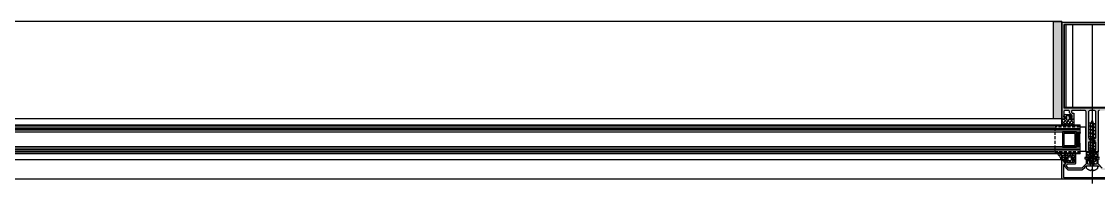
# Model space of a CAD drawing. Header units: millimetres. Extents: x 809 to 8159, y 33 to 4533.
# Drawn here: x 3197.3 to 3286.2, y 1913 to 1926.3 of the extents above; entities that cross this region are included whole.
import ezdxf

# ---------------------------------------------------------------- set-up
doc = ezdxf.new("R2010")
doc.units = ezdxf.units.MM
doc.linetypes.add('DASHDOT', pattern=[25.4, 12.7, -6.35, 0, -6.35])
doc.linetypes.add('HIDDEN', pattern=[0.375, 0.25, -0.125])
for name, color, linetype in [('1', 3, 'Continuous'), ('11', 11, 'Continuous'), ('3', 11, 'Continuous'), ('5', 11, 'Continuous'), ('EKSEN', 11, 'Continuous'), ('FITILLER', 240, 'Continuous'), ('GORUNUS-TARAMA', 11, 'Continuous')]:
    doc.layers.add(name, color=color, linetype=linetype)
doc.layers.add('cam', color=5, linetype='Continuous', lineweight=0)

# ---------------------------------------------------------------- blocks, each defined once
blk = doc.blocks.new('ajsdfxcvzx')
h = blk.add_hatch(color=256)
edge = h.paths.add_edge_path()
edge.add_line((35243.859, -6672.933), (35243.859, -6672.863))
edge.add_line((35243.859, -6672.863), (35243.949, -6672.863))
edge.add_line((35243.949, -6672.863), (35243.949, -6672.383))
edge.add_arc((35243.849, -6672.383), 0.1, 0, 90)
edge.add_line((35243.849, -6672.283), (35243.569, -6672.283))
edge.add_arc((35243.569, -6672.383), 0.1, 90, 180)
edge.add_line((35243.469, -6672.383), (35243.469, -6672.463))
edge.add_arc((35243.419, -6672.463), 0.05, 315, 360, ccw=False)
edge.add_line((35243.454, -6672.498), (35243.283, -6672.669))
edge.add_arc((35243.319, -6672.704), 0.05, 135, 180)
edge.add_line((35243.269, -6672.704), (35243.269, -6672.863))
edge.add_line((35243.269, -6672.863), (35243.359, -6672.863))
edge.add_line((35243.359, -6672.863), (35243.359, -6672.933))
edge.add_arc((35243.309, -6672.933), 0.05, -90, 0, ccw=False)
edge.add_line((35243.309, -6672.983), (35243.109, -6672.983))
edge.add_line((35243.109, -6672.983), (35243.109, -6672.543))
edge.add_arc((35243.159, -6672.543), 0.05, 90, 180, ccw=False)
edge.add_line((35243.159, -6672.493), (35243.226, -6672.493))
edge.add_arc((35243.226, -6672.443), 0.05, 270, 315)
edge.add_line((35243.261, -6672.479), (35243.294, -6672.446))
edge.add_arc((35243.259, -6672.411), 0.05, 315, 360)
edge.add_line((35243.309, -6672.411), (35243.309, -6672.333))
edge.add_arc((35243.259, -6672.333), 0.05, 0, 90)
edge.add_line((35243.259, -6672.283), (35243.009, -6672.283))
edge.add_line((35243.009, -6672.283), (35242.639, -6672.283))
edge.add_line((35242.639, -6672.283), (35242.609, -6672.253))
edge.add_line((35242.609, -6672.253), (35242.579, -6672.283))
edge.add_line((35242.579, -6672.283), (35242.209, -6672.283))
edge.add_arc((35242.201, -6672.375), 0.0919, 84.92947, 180.95505)
edge.add_line((35242.109, -6672.376), (35242.109, -6674.653))
edge.add_arc((35242.109, -6674.673), 0.02, 90, 270)
edge.add_line((35242.109, -6674.693), (35242.109, -6674.713))
edge.add_arc((35242.109, -6674.733), 0.02, 90, 270)
edge.add_line((35242.109, -6674.753), (35242.109, -6675.683))
edge.add_line((35242.109, -6675.683), (35241.969, -6675.683))
edge.add_arc((35241.969, -6675.623), 0.06, 180, 270, ccw=False)
edge.add_line((35241.909, -6675.623), (35241.839, -6675.623))
edge.add_arc((35241.839, -6675.593), 0.03, 180, 270, ccw=False)
edge.add_line((35241.809, -6675.593), (35241.809, -6675.553))
edge.add_arc((35241.839, -6675.553), 0.03, 90, 180, ccw=False)
edge.add_line((35241.839, -6675.523), (35241.909, -6675.523))
edge.add_line((35241.909, -6675.523), (35241.909, -6674.883))
edge.add_line((35241.909, -6674.883), (35241.659, -6674.883))
edge.add_line((35241.659, -6674.883), (35241.609, -6674.833))
edge.add_line((35241.609, -6674.833), (35241.559, -6674.883))
edge.add_line((35241.559, -6674.883), (35241.309, -6674.883))
edge.add_line((35241.309, -6674.883), (35241.309, -6675.523))
edge.add_line((35241.309, -6675.523), (35241.379, -6675.523))
edge.add_arc((35241.379, -6675.553), 0.03, 0, 90, ccw=False)
edge.add_line((35241.409, -6675.553), (35241.409, -6675.593))
edge.add_arc((35241.379, -6675.593), 0.03, -90, 0, ccw=False)
edge.add_line((35241.379, -6675.623), (35241.309, -6675.623))
edge.add_arc((35241.249, -6675.623), 0.06, 270, 360, ccw=False)
edge.add_line((35241.249, -6675.683), (35241.109, -6675.683))
edge.add_line((35241.109, -6675.683), (35241.109, -6674.753))
edge.add_arc((35241.109, -6674.733), 0.02, 270, 450)
edge.add_line((35241.109, -6674.713), (35241.109, -6674.693))
edge.add_arc((35241.109, -6674.673), 0.02, 270, 450)
edge.add_line((35241.109, -6674.653), (35241.109, -6672.376))
edge.add_arc((35241.017, -6672.375), 0.0919, 359.04495, 455.07053)
edge.add_line((35241.009, -6672.283), (35240.639, -6672.283))
edge.add_line((35240.639, -6672.283), (35240.609, -6672.253))
edge.add_line((35240.609, -6672.253), (35240.579, -6672.283))
edge.add_line((35240.579, -6672.283), (35240.209, -6672.283))
edge.add_line((35240.209, -6672.283), (35239.959, -6672.283))
edge.add_arc((35239.959, -6672.333), 0.05, 90, 180)
edge.add_line((35239.909, -6672.333), (35239.909, -6672.411))
edge.add_arc((35239.959, -6672.411), 0.05, 180, 225)
edge.add_line((35239.923, -6672.446), (35239.956, -6672.479))
edge.add_arc((35239.992, -6672.443), 0.05, 225, 270)
edge.add_line((35239.992, -6672.493), (35240.059, -6672.493))
edge.add_arc((35240.059, -6672.543), 0.05, 0, 90, ccw=False)
edge.add_line((35240.109, -6672.543), (35240.109, -6672.983))
edge.add_line((35240.109, -6672.983), (35239.909, -6672.983))
edge.add_arc((35239.909, -6672.933), 0.05, 180, 270, ccw=False)
edge.add_line((35239.859, -6672.933), (35239.859, -6672.863))
edge.add_line((35239.859, -6672.863), (35239.949, -6672.863))
edge.add_line((35239.949, -6672.863), (35239.949, -6672.704))
edge.add_arc((35239.899, -6672.704), 0.05, 360, 405)
edge.add_line((35239.934, -6672.669), (35239.763, -6672.498))
edge.add_arc((35239.799, -6672.463), 0.05, 180, 225, ccw=False)
edge.add_line((35239.749, -6672.463), (35239.749, -6672.383))
edge.add_arc((35239.649, -6672.383), 0.1, 0, 90)
edge.add_line((35239.649, -6672.283), (35239.369, -6672.283))
edge.add_arc((35239.369, -6672.383), 0.1, 90, 180)
edge.add_line((35239.269, -6672.383), (35239.269, -6672.863))
edge.add_line((35239.269, -6672.863), (35239.359, -6672.863))
edge.add_line((35239.359, -6672.863), (35239.359, -6672.933))
edge.add_arc((35239.309, -6672.933), 0.05, -90, 0, ccw=False)
edge.add_line((35239.309, -6672.983), (35239.109, -6672.983))
edge.add_line((35239.109, -6672.983), (35239.109, -6664.991))
edge.add_line((35239.109, -6664.991), (35244.109, -6664.991))
edge.add_line((35244.109, -6664.991), (35244.109, -6672.983))
edge.add_line((35244.109, -6672.983), (35243.909, -6672.983))
edge.add_arc((35243.909, -6672.933), 0.05, 180, 270, ccw=False)
h.paths.add_polyline_path([(35239.31, -6672.091), (35239.31, -6665.191), (35243.91, -6665.191), (35243.91, -6672.091), (35241.61, -6672.091)], flags=16)
edge = h.paths.add_edge_path(flags=16)
edge.add_arc((35241.81, -6674.491), 0.1, 270, 360)
edge.add_line((35241.91, -6674.491), (35241.91, -6672.391))
edge.add_arc((35241.81, -6672.391), 0.1, 0, 90)
edge.add_line((35241.81, -6672.291), (35241.41, -6672.291))
edge.add_arc((35241.41, -6672.391), 0.1, 90, 180)
edge.add_line((35241.31, -6672.391), (35241.31, -6674.491))
edge.add_arc((35241.41, -6674.491), 0.1, 180, 270)
edge.add_line((35241.41, -6674.591), (35241.81, -6674.591))
h = blk.add_hatch()
h.set_pattern_fill('NET', color=256, angle=90, style=0)
h.set_pattern_definition([(90, (35248.06667, -6616.81168), (-0.125, 2e-17), []), (180, (35248.06667, -6616.81168), (-3e-17, -0.125), [])])
h.paths.add_polyline_path([(35240.315, -6675.233), (35240.315, -6674.071), (35240.613, -6674.071), (35240.573, -6674.269), (35240.553, -6674.508), (35240.553, -6674.766), (35240.583, -6675.094), (35240.603, -6675.233)])
h = blk.add_hatch(color=256)
edge = h.paths.add_edge_path()
edge.add_line((35240.131, -6676.553), (35239.531, -6676.553))
edge.add_line((35239.531, -6676.553), (35239.296, -6676.273))
edge.add_line((35239.296, -6676.273), (35239.501, -6676.273))
edge.add_line((35239.501, -6676.273), (35239.501, -6676.203))
edge.add_arc((35239.451, -6676.203), 0.05, 360, 450)
edge.add_line((35239.451, -6676.153), (35239.114, -6676.153))
edge.add_line((35239.114, -6676.153), (35239.114, -6676.259))
edge.add_line((35239.114, -6676.259), (35239.412, -6676.615))
edge.add_arc((35239.374, -6676.647), 0.05, -50, 40, ccw=False)
edge.add_line((35239.406, -6676.685), (35239.317, -6676.76))
edge.add_arc((35239.349, -6676.799), 0.05, 130, 220)
edge.add_line((35239.311, -6676.831), (35239.566, -6677.136))
edge.add_arc((35239.605, -6677.103), 0.05, 220, 270)
edge.add_line((35239.605, -6677.153), (35240.784, -6677.153))
edge.add_arc((35240.784, -6677.103), 0.05, 270, 315)
edge.add_line((35240.82, -6677.139), (35240.997, -6676.962))
edge.add_line((35240.997, -6676.962), (35240.997, -6676.919))
edge.add_line((35240.997, -6676.919), (35241.039, -6676.919))
edge.add_line((35241.039, -6676.919), (35241.094, -6676.864))
edge.add_arc((35241.13, -6676.9), 0.05, 90, 135, ccw=False)
edge.add_line((35241.13, -6676.85), (35242.088, -6676.85))
edge.add_arc((35242.088, -6676.9), 0.05, 45, 90, ccw=False)
edge.add_line((35242.123, -6676.864), (35242.178, -6676.919))
edge.add_line((35242.178, -6676.919), (35242.221, -6676.919))
edge.add_line((35242.221, -6676.919), (35242.221, -6676.962))
edge.add_line((35242.221, -6676.962), (35242.398, -6677.139))
edge.add_arc((35242.433, -6677.103), 0.05, 225, 270)
edge.add_line((35242.433, -6677.153), (35243.613, -6677.153))
edge.add_arc((35243.613, -6677.103), 0.05, 270, 320)
edge.add_line((35243.651, -6677.136), (35243.907, -6676.831))
edge.add_arc((35243.869, -6676.799), 0.05, 320, 410)
edge.add_line((35243.901, -6676.76), (35243.811, -6676.685))
edge.add_arc((35243.843, -6676.647), 0.05, 140, 230, ccw=False)
edge.add_line((35243.805, -6676.615), (35244.104, -6676.259))
edge.add_line((35244.104, -6676.259), (35244.104, -6676.153))
edge.add_line((35244.104, -6676.153), (35243.767, -6676.153))
edge.add_arc((35243.767, -6676.203), 0.05, 90, 180)
edge.add_line((35243.717, -6676.203), (35243.717, -6676.273))
edge.add_line((35243.717, -6676.273), (35243.921, -6676.273))
edge.add_line((35243.921, -6676.273), (35243.686, -6676.553))
edge.add_line((35243.686, -6676.553), (35243.087, -6676.553))
edge.add_line((35243.087, -6676.553), (35243.087, -6676.273))
edge.add_line((35243.087, -6676.273), (35243.217, -6676.273))
edge.add_line((35243.217, -6676.273), (35243.217, -6676.203))
edge.add_arc((35243.167, -6676.203), 0.05, 360, 450)
edge.add_line((35243.167, -6676.153), (35242.967, -6676.153))
edge.add_line((35242.967, -6676.153), (35242.967, -6676.623))
edge.add_arc((35243.017, -6676.623), 0.05, 180, 270)
edge.add_line((35243.017, -6676.673), (35243.592, -6676.673))
edge.add_arc((35243.592, -6676.723), 0.05, 50, 90, ccw=False)
edge.add_line((35243.625, -6676.685), (35243.732, -6676.775))
edge.add_arc((35243.7, -6676.813), 0.05, -40, 50, ccw=False)
edge.add_line((35243.738, -6676.846), (35243.595, -6677.016))
edge.add_arc((35243.557, -6676.983), 0.05, 270, 320, ccw=False)
edge.add_line((35243.557, -6677.033), (35242.483, -6677.033))
edge.add_arc((35242.483, -6676.983), 0.05, 225, 270, ccw=False)
edge.add_line((35242.448, -6677.019), (35242.123, -6676.695))
edge.add_arc((35242.159, -6676.659), 0.05, 180, 225, ccw=False)
edge.add_line((35242.109, -6676.659), (35242.109, -6676.253))
edge.add_line((35242.109, -6676.253), (35242.209, -6676.253))
edge.add_line((35242.209, -6676.253), (35242.209, -6676.153))
edge.add_line((35242.209, -6676.153), (35241.909, -6676.153))
edge.add_arc((35241.909, -6676.203), 0.05, 90, 180)
edge.add_line((35241.859, -6676.203), (35241.859, -6676.273))
edge.add_line((35241.859, -6676.273), (35241.989, -6676.273))
edge.add_line((35241.989, -6676.273), (35241.989, -6676.65))
edge.add_arc((35241.939, -6676.65), 0.05, 270, 360, ccw=False)
edge.add_line((35241.939, -6676.7), (35241.279, -6676.7))
edge.add_arc((35241.279, -6676.65), 0.05, 180, 270, ccw=False)
edge.add_line((35241.229, -6676.65), (35241.229, -6676.273))
edge.add_line((35241.229, -6676.273), (35241.359, -6676.273))
edge.add_line((35241.359, -6676.273), (35241.359, -6676.203))
edge.add_arc((35241.309, -6676.203), 0.05, 0, 90)
edge.add_line((35241.309, -6676.153), (35241.009, -6676.153))
edge.add_line((35241.009, -6676.153), (35241.009, -6676.253))
edge.add_line((35241.009, -6676.253), (35241.109, -6676.253))
edge.add_line((35241.109, -6676.253), (35241.109, -6676.659))
edge.add_arc((35241.059, -6676.659), 0.05, 315, 360, ccw=False)
edge.add_line((35241.094, -6676.695), (35240.77, -6677.019))
edge.add_arc((35240.735, -6676.983), 0.05, 270, 315, ccw=False)
edge.add_line((35240.735, -6677.033), (35239.661, -6677.033))
edge.add_arc((35239.661, -6676.983), 0.05, 220, 270, ccw=False)
edge.add_line((35239.622, -6677.016), (35239.48, -6676.846))
edge.add_arc((35239.518, -6676.813), 0.05, 130, 220, ccw=False)
edge.add_line((35239.486, -6676.775), (35239.593, -6676.685))
edge.add_arc((35239.625, -6676.723), 0.05, 90, 130, ccw=False)
edge.add_line((35239.625, -6676.673), (35240.201, -6676.673))
edge.add_arc((35240.201, -6676.623), 0.05, 270, 360)
edge.add_line((35240.251, -6676.623), (35240.251, -6676.153))
edge.add_line((35240.251, -6676.153), (35240.051, -6676.153))
edge.add_arc((35240.051, -6676.203), 0.05, 90, 180)
edge.add_line((35240.001, -6676.203), (35240.001, -6676.273))
edge.add_line((35240.001, -6676.273), (35240.131, -6676.273))
edge.add_line((35240.131, -6676.273), (35240.131, -6676.553))
h = blk.add_hatch(color=256)
edge = h.paths.add_edge_path()
edge.add_arc((35239.289, -6677.747), 0.05, 180, 270)
edge.add_line((35239.289, -6677.797), (35243.929, -6677.797))
edge.add_arc((35243.929, -6677.747), 0.05, 270, 360)
edge.add_line((35243.979, -6677.747), (35243.979, -6676.793))
edge.add_line((35243.979, -6676.793), (35243.847, -6676.682))
edge.add_arc((35243.879, -6676.644), 0.05, 140, 230, ccw=False)
edge.add_line((35243.84, -6676.612), (35244.073, -6676.334))
edge.add_arc((35244.089, -6676.347), 0.02, 0, 140, ccw=False)
edge.add_line((35244.109, -6676.347), (35244.109, -6677.877))
edge.add_arc((35244.059, -6677.877), 0.05, 270, 360, ccw=False)
edge.add_line((35244.059, -6677.927), (35239.159, -6677.927))
edge.add_arc((35239.159, -6677.877), 0.05, 180, 270, ccw=False)
edge.add_line((35239.109, -6677.877), (35239.109, -6676.347))
edge.add_arc((35239.129, -6676.347), 0.02, 40, 180, ccw=False)
edge.add_line((35239.144, -6676.334), (35239.377, -6676.612))
edge.add_arc((35239.339, -6676.644), 0.05, -50, 40, ccw=False)
edge.add_line((35239.371, -6676.682), (35239.239, -6676.793))
edge.add_line((35239.239, -6676.793), (35239.239, -6677.747))
at = {"layer": 'FITILLER'}
h = blk.add_hatch(dxfattribs=at)
h.set_pattern_fill('DOTS', color=256, scale=1.2, angle=45, style=0)
h.set_pattern_definition([(135, (35380.67057, -6767.148605), (0.026516504, 0.079549513), [0, -0.075])])
h.paths.add_polyline_path([(35239.095, -6672.953), (35238.414, -6672.953), (35238.414, -6664.957), (35239.095, -6664.957)])
h = blk.add_hatch(dxfattribs=at)
h.set_pattern_fill('NET', color=256, scale=1.5, angle=135, style=0)
h.set_pattern_definition([(45, (35251.85538, -6686.59332), (0.1325825, -0.1325825), []), (315, (35251.85538, -6686.59332), (-0.1325825, -0.1325825), [])])
edge = h.paths.add_edge_path(flags=16)
edge.add_arc((35239.634, -6672.962), 0.1, 270, 360)
edge.add_line((35239.734, -6672.962), (35239.734, -6672.803))
edge.add_arc((35239.634, -6672.803), 0.1, 360, 450)
edge.add_line((35239.634, -6672.703), (35239.584, -6672.703))
edge.add_arc((35239.584, -6672.803), 0.1, 90, 180)
edge.add_line((35239.484, -6672.803), (35239.484, -6672.962))
edge.add_arc((35239.584, -6672.962), 0.1, 180, 270)
edge.add_line((35239.584, -6673.062), (35239.634, -6673.062))
edge = h.paths.add_edge_path()
edge.add_line((35240.109, -6672.978), (35240.109, -6673.495))
edge.add_arc((35240.099, -6673.495), 0.01, -135, 0, ccw=False)
edge.add_line((35240.092, -6673.502), (35239.981, -6673.391))
edge.add_arc((35239.975, -6673.398), 0.00893, 45, 135)
edge.add_line((35239.968, -6673.391), (35239.859, -6673.501))
edge.add_arc((35239.853, -6673.494), 0.00893, 225, 315, ccw=False)
edge.add_line((35239.846, -6673.501), (35239.737, -6673.391))
edge.add_arc((35239.731, -6673.398), 0.00893, 45, 135)
edge.add_line((35239.724, -6673.391), (35239.615, -6673.501))
edge.add_arc((35239.609, -6673.494), 0.00893, 225, 315, ccw=False)
edge.add_line((35239.602, -6673.501), (35239.493, -6673.391))
edge.add_arc((35239.487, -6673.398), 0.00893, 45, 135)
edge.add_line((35239.481, -6673.391), (35239.371, -6673.501))
edge.add_arc((35239.365, -6673.494), 0.00893, 225, 315, ccw=False)
edge.add_line((35239.359, -6673.501), (35239.249, -6673.391))
edge.add_arc((35239.243, -6673.398), 0.00893, 45, 135)
edge.add_line((35239.237, -6673.391), (35239.126, -6673.502))
edge.add_arc((35239.119, -6673.495), 0.01, 180, 315, ccw=False)
edge.add_line((35239.109, -6673.495), (35239.109, -6672.978))
edge.add_line((35239.109, -6672.978), (35239.334, -6672.978))
edge.add_arc((35239.334, -6672.928), 0.05, 270, 360)
edge.add_line((35239.384, -6672.928), (35239.384, -6672.808))
edge.add_line((35239.384, -6672.808), (35239.284, -6672.808))
edge.add_line((35239.284, -6672.808), (35239.284, -6672.758))
edge.add_line((35239.284, -6672.758), (35239.359, -6672.628))
edge.add_arc((35239.402, -6672.653), 0.05, 90, 150, ccw=False)
edge.add_line((35239.402, -6672.603), (35239.815, -6672.603))
edge.add_arc((35239.815, -6672.653), 0.05, 30, 90, ccw=False)
edge.add_line((35239.859, -6672.628), (35239.934, -6672.758))
edge.add_line((35239.934, -6672.758), (35239.934, -6672.808))
edge.add_line((35239.934, -6672.808), (35239.834, -6672.808))
edge.add_line((35239.834, -6672.808), (35239.834, -6672.928))
edge.add_arc((35239.884, -6672.928), 0.05, 180, 270)
edge.add_line((35239.884, -6672.978), (35240.109, -6672.978))
h = blk.add_hatch(dxfattribs=at)
h.set_pattern_fill('NET', color=256, scale=1.5, angle=135, style=0)
h.set_pattern_definition([(45, (35256.0969, -6690.56931), (0.1325825, -0.1325825), []), (315, (35256.0969, -6690.56931), (-0.1325825, -0.1325825), [])])
edge = h.paths.add_edge_path(flags=16)
edge.add_arc((35239.726, -6676.325), 0.1, 180, 270, ccw=False)
edge.add_line((35239.626, -6676.325), (35239.626, -6676.2))
edge.add_arc((35239.726, -6676.2), 0.1, 90, 180, ccw=False)
edge.add_line((35239.726, -6676.1), (35239.776, -6676.1))
edge.add_arc((35239.776, -6676.2), 0.1, 0, 90, ccw=False)
edge.add_line((35239.876, -6676.2), (35239.876, -6676.325))
edge.add_arc((35239.776, -6676.325), 0.1, -90, 0, ccw=False)
edge.add_line((35239.776, -6676.425), (35239.726, -6676.425))
edge = h.paths.add_edge_path()
edge.add_arc((35238.768, -6676.169), 0.2, 10, 40.23314, ccw=False)
edge.add_line((35238.965, -6676.134), (35238.988, -6676.269))
edge.add_arc((35239.038, -6676.26), 0.05, 190, 255)
edge.add_line((35239.025, -6676.308), (35239.094, -6676.327))
edge.add_line((35239.094, -6676.327), (35239.094, -6676.15))
edge.add_line((35239.094, -6676.15), (35239.476, -6676.15))
edge.add_arc((35239.476, -6676.2), 0.05, 0, 90, ccw=False)
edge.add_line((35239.526, -6676.2), (35239.526, -6676.32))
edge.add_line((35239.526, -6676.32), (35239.426, -6676.32))
edge.add_line((35239.426, -6676.32), (35239.426, -6676.37))
edge.add_line((35239.426, -6676.37), (35239.501, -6676.5))
edge.add_arc((35239.544, -6676.475), 0.05, 210, 270)
edge.add_line((35239.544, -6676.525), (35239.958, -6676.525))
edge.add_arc((35239.958, -6676.475), 0.05, 270, 330)
edge.add_line((35240.001, -6676.5), (35240.076, -6676.37))
edge.add_line((35240.076, -6676.37), (35240.076, -6676.32))
edge.add_line((35240.076, -6676.32), (35239.976, -6676.32))
edge.add_line((35239.976, -6676.32), (35239.976, -6676.2))
edge.add_arc((35240.026, -6676.2), 0.05, 90, 180, ccw=False)
edge.add_line((35240.026, -6676.15), (35240.251, -6676.15))
edge.add_line((35240.251, -6676.15), (35240.251, -6675.8))
edge.add_line((35240.251, -6675.8), (35240.101, -6675.8))
edge.add_line((35240.101, -6675.8), (35240.101, -6675.95))
edge.add_arc((35240.051, -6675.95), 0.05, -90, 0, ccw=False)
edge.add_line((35240.051, -6676), (35240.031, -6676))
edge.add_arc((35240.031, -6675.95), 0.05, 180, 270, ccw=False)
edge.add_line((35239.981, -6675.95), (35239.981, -6675.8))
edge.add_line((35239.981, -6675.8), (35239.831, -6675.8))
edge.add_line((35239.831, -6675.8), (35239.831, -6675.95))
edge.add_arc((35239.781, -6675.95), 0.05, -90, 0, ccw=False)
edge.add_line((35239.781, -6676), (35239.761, -6676))
edge.add_arc((35239.761, -6675.95), 0.05, 180, 270, ccw=False)
edge.add_line((35239.711, -6675.95), (35239.711, -6675.8))
edge.add_line((35239.711, -6675.8), (35239.561, -6675.8))
edge.add_line((35239.561, -6675.8), (35239.561, -6675.95))
edge.add_arc((35239.511, -6675.95), 0.05, 270, 360, ccw=False)
edge.add_line((35239.511, -6676), (35239.491, -6676))
edge.add_arc((35239.491, -6675.95), 0.05, 180, 270, ccw=False)
edge.add_line((35239.441, -6675.95), (35239.441, -6675.8))
edge.add_line((35239.441, -6675.8), (35239.291, -6675.8))
edge.add_line((35239.291, -6675.8), (35239.291, -6675.95))
edge.add_arc((35239.241, -6675.95), 0.05, 270, 360, ccw=False)
edge.add_line((35239.241, -6676), (35239.133, -6676))
edge.add_arc((35239.133, -6675.95), 0.05, 230, 270, ccw=False)
edge.add_line((35239.101, -6675.989), (35238.782, -6675.721))
edge.add_arc((35238.744, -6675.753), 0.05, 40.23314, 220.23314)
edge.add_line((35238.706, -6675.786), (35238.92, -6676.039))
h = blk.add_hatch(dxfattribs=at)
h.set_pattern_fill('NET', color=256, scale=1.5, angle=135, style=0)
h.set_pattern_definition([(135, (35163.57669, -6694.46347), (-0.1325825, -0.1325825), []), (225, (35163.57669, -6694.46347), (0.1325825, -0.1325825), [])])
edge = h.paths.add_edge_path(flags=16)
edge.add_arc((35241.633, -6676.159), 0.1, 0, 90, ccw=False)
edge.add_line((35241.733, -6676.159), (35241.733, -6676.317))
edge.add_arc((35241.633, -6676.317), 0.1, -90, 0, ccw=False)
edge.add_line((35241.633, -6676.417), (35241.583, -6676.417))
edge.add_arc((35241.583, -6676.317), 0.1, 180, 270, ccw=False)
edge.add_line((35241.483, -6676.317), (35241.483, -6676.159))
edge.add_arc((35241.583, -6676.159), 0.1, 90, 180, ccw=False)
edge.add_line((35241.583, -6676.059), (35241.633, -6676.059))
edge = h.paths.add_edge_path()
edge.add_line((35242.108, -6676.142), (35242.108, -6675.625))
edge.add_arc((35242.098, -6675.625), 0.01, 0, 135)
edge.add_line((35242.091, -6675.618), (35241.98, -6675.729))
edge.add_arc((35241.974, -6675.723), 0.00893, 225, 315, ccw=False)
edge.add_line((35241.967, -6675.729), (35241.858, -6675.62))
edge.add_arc((35241.852, -6675.626), 0.00893, 45, 135)
edge.add_line((35241.845, -6675.62), (35241.736, -6675.729))
edge.add_arc((35241.73, -6675.723), 0.00893, 225, 315, ccw=False)
edge.add_line((35241.723, -6675.729), (35241.614, -6675.62))
edge.add_arc((35241.608, -6675.626), 0.00893, 45, 135)
edge.add_line((35241.601, -6675.62), (35241.492, -6675.729))
edge.add_arc((35241.486, -6675.723), 0.00893, 225, 315, ccw=False)
edge.add_line((35241.48, -6675.729), (35241.37, -6675.62))
edge.add_arc((35241.364, -6675.626), 0.00893, 45, 135)
edge.add_line((35241.358, -6675.62), (35241.248, -6675.729))
edge.add_arc((35241.242, -6675.723), 0.00893, 225, 315, ccw=False)
edge.add_line((35241.236, -6675.729), (35241.125, -6675.618))
edge.add_arc((35241.118, -6675.625), 0.01, 45, 180)
edge.add_line((35241.108, -6675.625), (35241.108, -6676.142))
edge.add_line((35241.108, -6676.142), (35241.333, -6676.142))
edge.add_arc((35241.333, -6676.192), 0.05, 0, 90, ccw=False)
edge.add_line((35241.383, -6676.192), (35241.383, -6676.312))
edge.add_line((35241.383, -6676.312), (35241.283, -6676.312))
edge.add_line((35241.283, -6676.312), (35241.283, -6676.362))
edge.add_line((35241.283, -6676.362), (35241.358, -6676.492))
edge.add_arc((35241.401, -6676.467), 0.05, 210, 270)
edge.add_line((35241.401, -6676.517), (35241.814, -6676.517))
edge.add_arc((35241.814, -6676.467), 0.05, 270, 330)
edge.add_line((35241.858, -6676.492), (35241.933, -6676.362))
edge.add_line((35241.933, -6676.362), (35241.933, -6676.312))
edge.add_line((35241.933, -6676.312), (35241.833, -6676.312))
edge.add_line((35241.833, -6676.312), (35241.833, -6676.192))
edge.add_arc((35241.883, -6676.192), 0.05, 90, 180, ccw=False)
edge.add_line((35241.883, -6676.142), (35242.108, -6676.142))
at = {"linetype": 'HIDDEN'}
for p, q in [((35240.586, -6673.653), (35238.526, -6673.653)), ((35238.526, -6673.653), (35238.526, -6675.653)), ((35238.526, -6675.653), (35240.609, -6675.653))]:
    blk.add_line(p, q, dxfattribs=at)
for p, q in [((35240.309, -6675.257), (35240.309, -6674.657)), ((35240.605, -6675.653), (35240.609, -6675.653))]:
    blk.add_line(p, q)
at = {"elevation": 0}
for points in [[(35242.209, -6672.283, 0.445362), (35242.109, -6672.376), (35242.109, -6674.653, 1), (35242.109, -6674.693), (35242.109, -6674.713, 1), (35242.109, -6674.753), (35242.109, -6675.683), (35241.969, -6675.683, -0.414214), (35241.909, -6675.623), (35241.839, -6675.623, -0.414214), (35241.809, -6675.593), (35241.809, -6675.553, -0.414214), (35241.839, -6675.523), (35241.909, -6675.523), (35241.909, -6674.883), (35241.659, -6674.883), (35241.609, -6674.833), (35241.559, -6674.883), (35241.309, -6674.883), (35241.309, -6675.523), (35241.379, -6675.523, -0.414214), (35241.409, -6675.553), (35241.409, -6675.593, -0.414214), (35241.379, -6675.623), (35241.309, -6675.623, -0.414214), (35241.249, -6675.683), (35241.109, -6675.683), (35241.109, -6674.753, 1), (35241.109, -6674.713), (35241.109, -6674.693, 1), (35241.109, -6674.653), (35241.109, -6672.376, 0.445362), (35241.009, -6672.283), (35240.639, -6672.283), (35240.609, -6672.253), (35240.579, -6672.283), (35240.209, -6672.283), (35239.959, -6672.283, 0.414214), (35239.909, -6672.333), (35239.909, -6672.411, 0.198912), (35239.923, -6672.446), (35239.956, -6672.479, 0.198912), (35239.992, -6672.493), (35240.059, -6672.493, -0.414214), (35240.109, -6672.543), (35240.109, -6672.983), (35239.909, -6672.983, -0.414214), (35239.859, -6672.933), (35239.859, -6672.863), (35239.949, -6672.863), (35239.949, -6672.704, 0.198912), (35239.934, -6672.669), (35239.763, -6672.498, -0.198912), (35239.749, -6672.463), (35239.749, -6672.383, 0.414214), (35239.649, -6672.283), (35239.369, -6672.283, 0.414214), (35239.269, -6672.383), (35239.269, -6672.863), (35239.359, -6672.863), (35239.359, -6672.933, -0.414214), (35239.309, -6672.983), (35239.109, -6672.983), (35239.109, -6664.991), (35244.109, -6664.991)], [(35242.448, -6677.019), (35242.123, -6676.695, -0.198912), (35242.109, -6676.659), (35242.109, -6676.253), (35242.209, -6676.253)], [(35242.209, -6676.153), (35241.909, -6676.153, 0.414214), (35241.859, -6676.203), (35241.859, -6676.273), (35241.989, -6676.273), (35241.989, -6676.65, -0.414214), (35241.939, -6676.7), (35241.279, -6676.7, -0.414214), (35241.229, -6676.65), (35241.229, -6676.273), (35241.359, -6676.273), (35241.359, -6676.203, 0.414214), (35241.309, -6676.153), (35241.009, -6676.153), (35241.009, -6676.253), (35241.109, -6676.253), (35241.109, -6676.659, -0.198912), (35241.094, -6676.695), (35240.77, -6677.019, -0.198912), (35240.735, -6677.033), (35239.661, -6677.033, -0.221695), (35239.622, -6677.016), (35239.48, -6676.846, -0.414214), (35239.486, -6676.775), (35239.593, -6676.685, -0.176327), (35239.625, -6676.673), (35240.201, -6676.673, 0.414214), (35240.251, -6676.623), (35240.251, -6676.153), (35240.051, -6676.153, 0.414214), (35240.001, -6676.203), (35240.001, -6676.273), (35240.131, -6676.273), (35240.131, -6676.553), (35239.531, -6676.553), (35239.296, -6676.273), (35239.501, -6676.273), (35239.501, -6676.203, 0.414214), (35239.451, -6676.153), (35239.114, -6676.153), (35239.114, -6676.259), (35239.412, -6676.615, -0.414214), (35239.406, -6676.685), (35239.317, -6676.76, 0.414214), (35239.311, -6676.831), (35239.566, -6677.136, 0.221695), (35239.605, -6677.153), (35240.784, -6677.153, 0.198912), (35240.82, -6677.139), (35240.997, -6676.962), (35240.997, -6676.919), (35241.039, -6676.919), (35241.094, -6676.864, -0.198912), (35241.13, -6676.85), (35242.088, -6676.85, -0.198912), (35242.123, -6676.864), (35242.178, -6676.919)]]:
    blk.add_lwpolyline(points, format="xyb", dxfattribs=at)
for points in [[(35239.31, -6672.091), (35239.31, -6665.191), (35243.91, -6665.191), (35243.91, -6672.091), (35241.61, -6672.091)], [(35240.309, -6675.257), (35240.309, -6674.071), (35239.163, -6674.071), (35239.163, -6675.257)], [(35240.209, -6675.157), (35240.209, -6674.171), (35239.263, -6674.171), (35239.263, -6675.157)], [(35240.315, -6675.233), (35240.315, -6674.071), (35240.613, -6674.071), (35240.573, -6674.269), (35240.553, -6674.508), (35240.553, -6674.766), (35240.583, -6675.094), (35240.603, -6675.233)]]:
    blk.add_lwpolyline(points, close=True, dxfattribs=at)
for points in [[(35241.81, -6674.591, 0.414214), (35241.91, -6674.491), (35241.91, -6672.391, 0.414214), (35241.81, -6672.291), (35241.41, -6672.291, 0.414214), (35241.31, -6672.391), (35241.31, -6674.491, 0.414214), (35241.41, -6674.591)], [(35239.239, -6677.747, 0.414214), (35239.289, -6677.797), (35243.929, -6677.797, 0.414214), (35243.979, -6677.747), (35243.979, -6676.793), (35243.847, -6676.682, -0.414214), (35243.84, -6676.612), (35244.073, -6676.334, -0.700208), (35244.109, -6676.347), (35244.109, -6677.877, -0.414214), (35244.059, -6677.927), (35239.159, -6677.927, -0.414214), (35239.109, -6677.877), (35239.109, -6676.347, -0.700208), (35239.144, -6676.334), (35239.377, -6676.612, -0.414214), (35239.371, -6676.682), (35239.239, -6676.793)]]:
    blk.add_lwpolyline(points, format="xyb", close=True, dxfattribs=at)
at = {"layer": '1', "linetype": 'DASHDOT', "ltscale": 10}
for p, q in [((35241.134, -6677.015), (35241.134, -6676.865)), ((35242.084, -6676.865), (35241.134, -6676.865)), ((35241.751, -6676.505), (35241.366, -6676.369)), ((35241.851, -6676.469), (35241.366, -6676.369)), ((35241.366, -6676.569), (35241.466, -6676.532)), ((35241.751, -6676.705), (35241.366, -6676.569)), ((35241.851, -6676.669), (35241.366, -6676.569)), ((35241.466, -6676.532), (35241.466, -6676.404)), ((35241.466, -6676.532), (35241.851, -6676.669)), ((35241.466, -6676.698), (35241.466, -6676.604)), ((35241.466, -6676.865), (35241.466, -6676.604)), ((35241.466, -6676.698), (35241.466, -6676.698)), ((35241.466, -6676.698), (35241.466, -6676.698)), ((35241.466, -6676.698), (35241.466, -6676.712)), ((35241.466, -6676.698), (35241.466, -6676.712)), ((35241.851, -6676.469), (35241.751, -6676.505)), ((35241.751, -6676.633), (35241.751, -6676.505)), ((35241.851, -6676.669), (35241.751, -6676.705)), ((35241.751, -6676.865), (35241.751, -6676.705)), ((35241.751, -6676.707), (35241.751, -6676.705)), ((35242.084, -6677.015), (35242.084, -6676.865))]:
    blk.add_line(p, q, dxfattribs=at)
for centre, radius, start, end in [((35241.609, -6676.568), 0.653, 223.31198, 261.59277), ((35241.609, -6676.568), 0.653, 278.40723, 316.68802), ((35241.609, -6677.301), 0.13, 42.68487, 137.31513)]:
    blk.add_arc(centre, radius, start, end, dxfattribs=at)
at = {"layer": '11'}
for p, q in [((35241.42, -6673.297), (35241.52, -6673.261)), ((35241.827, -6673.37), (35241.42, -6673.297)), ((35241.727, -6673.406), (35241.42, -6673.297)), ((35241.466, -6673.527), (35241.466, -6673.38)), ((35241.491, -6673.322), (35241.468, -6673.371)), ((35241.609, -6673.065), (35241.519, -6673.262)), ((35241.52, -6673.261), (35241.827, -6673.37)), ((35241.609, -6673.065), (35241.698, -6673.324)), ((35241.827, -6673.37), (35241.727, -6673.406)), ((35241.727, -6673.406), (35241.75, -6673.473)), ((35241.751, -6673.628), (35241.751, -6673.48)), ((35241.366, -6673.564), (35241.466, -6673.527)), ((35241.751, -6673.7), (35241.366, -6673.564)), ((35241.851, -6673.664), (35241.366, -6673.564)), ((35241.366, -6673.849), (35241.466, -6673.813)), ((35241.751, -6673.985), (35241.366, -6673.849)), ((35241.851, -6673.949), (35241.366, -6673.849)), ((35241.366, -6674.134), (35241.466, -6674.098)), ((35241.751, -6674.271), (35241.366, -6674.134)), ((35241.851, -6674.234), (35241.366, -6674.134)), ((35241.466, -6673.527), (35241.851, -6673.664)), ((35241.466, -6673.527), (35241.851, -6673.664)), ((35241.466, -6673.813), (35241.466, -6673.599)), ((35241.466, -6673.813), (35241.851, -6673.949)), ((35241.466, -6673.813), (35241.851, -6673.949)), ((35241.466, -6674.098), (35241.466, -6673.885)), ((35241.466, -6674.098), (35241.851, -6674.234)), ((35241.466, -6674.098), (35241.851, -6674.234)), ((35241.466, -6674.383), (35241.466, -6674.17)), ((35241.851, -6673.664), (35241.751, -6673.7)), ((35241.751, -6673.914), (35241.751, -6673.7)), ((35241.851, -6673.949), (35241.751, -6673.985)), ((35241.751, -6674.199), (35241.751, -6673.985)), ((35241.851, -6674.234), (35241.751, -6674.271)), ((35241.751, -6674.484), (35241.751, -6674.271)), ((35241.366, -6674.42), (35241.466, -6674.383)), ((35241.751, -6674.556), (35241.366, -6674.42)), ((35241.851, -6674.52), (35241.366, -6674.42)), ((35241.366, -6674.66), (35241.466, -6674.623)), ((35241.751, -6674.796), (35241.366, -6674.66)), ((35241.851, -6674.76), (35241.366, -6674.66)), ((35241.366, -6674.899), (35241.466, -6674.863)), ((35241.751, -6675.036), (35241.366, -6674.899)), ((35241.851, -6674.999), (35241.366, -6674.899)), ((35241.366, -6675.139), (35241.466, -6675.103)), ((35241.751, -6675.275), (35241.366, -6675.139)), ((35241.851, -6675.239), (35241.366, -6675.139)), ((35241.466, -6674.383), (35241.851, -6674.52)), ((35241.466, -6674.383), (35241.851, -6674.52)), ((35241.466, -6674.623), (35241.466, -6674.455)), ((35241.466, -6674.623), (35241.851, -6674.76)), ((35241.466, -6674.623), (35241.851, -6674.76)), ((35241.466, -6674.863), (35241.466, -6674.695)), ((35241.466, -6674.863), (35241.851, -6674.999)), ((35241.466, -6674.863), (35241.851, -6674.999)), ((35241.466, -6675.103), (35241.466, -6674.935)), ((35241.466, -6675.103), (35241.851, -6675.239)), ((35241.466, -6675.332), (35241.466, -6675.174)), ((35241.851, -6674.52), (35241.751, -6674.556)), ((35241.751, -6674.724), (35241.751, -6674.556)), ((35241.851, -6674.76), (35241.751, -6674.796)), ((35241.751, -6674.964), (35241.751, -6674.796)), ((35241.851, -6674.999), (35241.751, -6675.036)), ((35241.751, -6675.203), (35241.751, -6675.036)), ((35241.851, -6675.239), (35241.751, -6675.275)), ((35241.366, -6675.369), (35241.466, -6675.332)), ((35241.751, -6675.505), (35241.366, -6675.369)), ((35241.851, -6675.469), (35241.366, -6675.369)), ((35241.366, -6675.569), (35241.466, -6675.532)), ((35241.851, -6675.669), (35241.366, -6675.569)), ((35241.751, -6675.705), (35241.366, -6675.569)), ((35241.466, -6675.732), (35241.366, -6675.769)), ((35241.751, -6675.905), (35241.366, -6675.769)), ((35241.366, -6675.769), (35241.851, -6675.869)), ((35241.366, -6675.969), (35241.466, -6675.932)), ((35241.751, -6676.105), (35241.366, -6675.969)), ((35241.851, -6676.069), (35241.366, -6675.969)), ((35241.366, -6676.169), (35241.466, -6676.132)), ((35241.466, -6675.332), (35241.851, -6675.469)), ((35241.466, -6675.532), (35241.466, -6675.404)), ((35241.466, -6675.532), (35241.851, -6675.669)), ((35241.466, -6675.532), (35241.851, -6675.669)), ((35241.466, -6675.732), (35241.466, -6675.604)), ((35241.851, -6675.869), (35241.466, -6675.732)), ((35241.466, -6675.932), (35241.466, -6675.804)), ((35241.466, -6675.932), (35241.851, -6676.069)), ((35241.466, -6676.132), (35241.466, -6676.004)), ((35241.466, -6676.132), (35241.851, -6676.269)), ((35241.751, -6675.433), (35241.751, -6675.275)), ((35241.851, -6675.469), (35241.751, -6675.505)), ((35241.751, -6675.633), (35241.751, -6675.505)), ((35241.851, -6675.669), (35241.751, -6675.705)), ((35241.751, -6675.833), (35241.751, -6675.705)), ((35241.851, -6675.869), (35241.751, -6675.905)), ((35241.751, -6676.033), (35241.751, -6675.905)), ((35241.851, -6676.069), (35241.751, -6676.105)), ((35241.751, -6676.233), (35241.751, -6676.105)), ((35241.751, -6676.305), (35241.366, -6676.169)), ((35241.851, -6676.269), (35241.366, -6676.169)), ((35241.366, -6676.369), (35241.466, -6676.332)), ((35241.466, -6676.332), (35241.466, -6676.204)), ((35241.466, -6676.332), (35241.851, -6676.469)), ((35241.851, -6676.269), (35241.751, -6676.305)), ((35241.751, -6676.433), (35241.751, -6676.305))]:
    blk.add_line(p, q, dxfattribs=at)
for centre, start, end in [((35241.486, -6673.38), 155.32512, 180), ((35241.731, -6673.48), 0, 19.11162)]:
    blk.add_arc(centre, 0.02, start, end, dxfattribs=at)
at = {"layer": '3'}
for p, q in [((35241.066, -6673.653), (35240.609, -6673.653)), ((35241.066, -6673.653), (35241.066, -6675.653)), ((35241.066, -6675.653), (35240.609, -6675.653))]:
    blk.add_line(p, q, dxfattribs=at)
at = {"layer": '5'}
for p, q in [((35239.109, -6664.953), (35108.497, -6664.953)), ((35239.109, -6672.953), (35108.497, -6672.953)), ((35239.109, -6676.334), (35108.497, -6676.334)), ((35239.109, -6677.927), (35108.497, -6677.927))]:
    blk.add_line(p, q, dxfattribs=at)
at = {"layer": 'cam'}
for p, q in [((35108.497, -6673.453), (35240.609, -6673.453)), ((35240.609, -6674.053), (35240.609, -6673.453)), ((35108.497, -6673.553), (35240.609, -6673.553)), ((35108.497, -6673.653), (35238.455, -6673.653)), ((35108.497, -6673.753), (35240.609, -6673.753)), ((35108.497, -6673.853), (35240.609, -6673.853)), ((35108.497, -6673.953), (35240.609, -6673.953)), ((35108.497, -6674.053), (35240.609, -6674.053)), ((35108.497, -6675.253), (35240.609, -6675.253)), ((35240.609, -6675.853), (35240.609, -6675.253)), ((35108.497, -6675.353), (35240.609, -6675.353)), ((35108.497, -6675.453), (35240.609, -6675.453)), ((35108.497, -6675.553), (35240.609, -6675.553)), ((35108.497, -6675.653), (35238.464, -6675.653)), ((35108.497, -6675.753), (35240.609, -6675.753)), ((35108.497, -6675.853), (35240.609, -6675.853))]:
    blk.add_line(p, q, dxfattribs=at)
at = {"layer": 'EKSEN', "linetype": 'DASHDOT', "ltscale": 5}
blk.add_line((35241.609, -6665.29), (35241.609, -6678.286), dxfattribs=at)
at = {"layer": 'FITILLER', "elevation": 0}
blk.add_lwpolyline([(35239.095, -6672.953), (35238.414, -6672.953), (35238.414, -6664.957), (35239.095, -6664.957)], close=True, dxfattribs=at)
for points in [[(35240.109, -6672.978), (35240.109, -6673.495, -0.668179), (35240.092, -6673.502), (35239.981, -6673.391, 0.414214), (35239.968, -6673.391), (35239.859, -6673.501, -0.414214), (35239.846, -6673.501), (35239.737, -6673.391, 0.414214), (35239.724, -6673.391), (35239.615, -6673.501, -0.414214), (35239.602, -6673.501), (35239.493, -6673.391, 0.414214), (35239.481, -6673.391), (35239.371, -6673.501, -0.414214), (35239.359, -6673.501), (35239.249, -6673.391, 0.414214), (35239.237, -6673.391), (35239.126, -6673.502, -0.668179), (35239.109, -6673.495), (35239.109, -6672.978), (35239.334, -6672.978, 0.414214), (35239.384, -6672.928), (35239.384, -6672.808), (35239.284, -6672.808), (35239.284, -6672.758), (35239.359, -6672.628, -0.267949), (35239.402, -6672.603), (35239.815, -6672.603, -0.267949), (35239.859, -6672.628), (35239.934, -6672.758), (35239.934, -6672.808), (35239.834, -6672.808), (35239.834, -6672.928, 0.414214), (35239.884, -6672.978)], [(35239.634, -6673.062, 0.414214), (35239.734, -6672.962), (35239.734, -6672.803, 0.414214), (35239.634, -6672.703), (35239.584, -6672.703, 0.414214), (35239.484, -6672.803), (35239.484, -6672.962, 0.414214), (35239.584, -6673.062)], [(35238.92, -6676.039, -0.132688), (35238.965, -6676.134), (35238.988, -6676.269, 0.291473), (35239.025, -6676.308), (35239.094, -6676.327), (35239.094, -6676.15), (35239.476, -6676.15, -0.414214), (35239.526, -6676.2), (35239.526, -6676.32), (35239.426, -6676.32), (35239.426, -6676.37), (35239.501, -6676.5, 0.267949), (35239.544, -6676.525), (35239.958, -6676.525, 0.267949), (35240.001, -6676.5), (35240.076, -6676.37), (35240.076, -6676.32), (35239.976, -6676.32), (35239.976, -6676.2, -0.414214), (35240.026, -6676.15), (35240.251, -6676.15), (35240.251, -6675.8), (35240.101, -6675.8), (35240.101, -6675.95, -0.414214), (35240.051, -6676), (35240.031, -6676, -0.414214), (35239.981, -6675.95), (35239.981, -6675.8), (35239.831, -6675.8), (35239.831, -6675.95, -0.414214), (35239.781, -6676), (35239.761, -6676, -0.414214), (35239.711, -6675.95), (35239.711, -6675.8), (35239.561, -6675.8), (35239.561, -6675.95, -0.414214), (35239.511, -6676), (35239.491, -6676, -0.414214), (35239.441, -6675.95), (35239.441, -6675.8), (35239.291, -6675.8), (35239.291, -6675.95, -0.414214), (35239.241, -6676), (35239.133, -6676, -0.176327), (35239.101, -6675.989), (35238.782, -6675.721, 1), (35238.706, -6675.786)], [(35239.726, -6676.425, -0.414214), (35239.626, -6676.325), (35239.626, -6676.2, -0.414214), (35239.726, -6676.1), (35239.776, -6676.1, -0.414214), (35239.876, -6676.2), (35239.876, -6676.325, -0.414214), (35239.776, -6676.425)], [(35242.108, -6676.142), (35242.108, -6675.625, 0.668179), (35242.091, -6675.618), (35241.98, -6675.729, -0.414214), (35241.967, -6675.729), (35241.858, -6675.62, 0.414214), (35241.845, -6675.62), (35241.736, -6675.729, -0.414214), (35241.723, -6675.729), (35241.614, -6675.62, 0.414214), (35241.601, -6675.62), (35241.492, -6675.729, -0.414214), (35241.48, -6675.729), (35241.37, -6675.62, 0.414214), (35241.358, -6675.62), (35241.248, -6675.729, -0.414214), (35241.236, -6675.729), (35241.125, -6675.618, 0.668179), (35241.108, -6675.625), (35241.108, -6676.142), (35241.333, -6676.142, -0.414214), (35241.383, -6676.192), (35241.383, -6676.312), (35241.283, -6676.312), (35241.283, -6676.362), (35241.358, -6676.492, 0.267949), (35241.401, -6676.517), (35241.814, -6676.517, 0.267949), (35241.858, -6676.492), (35241.933, -6676.362), (35241.933, -6676.312), (35241.833, -6676.312), (35241.833, -6676.192, -0.414214), (35241.883, -6676.142)], [(35241.633, -6676.059, -0.414214), (35241.733, -6676.159), (35241.733, -6676.317, -0.414214), (35241.633, -6676.417), (35241.583, -6676.417, -0.414214), (35241.483, -6676.317), (35241.483, -6676.159, -0.414214), (35241.583, -6676.059)]]:
    blk.add_lwpolyline(points, format="xyb", close=True, dxfattribs=at)
at = {"layer": 'GORUNUS-TARAMA'}
for p, q in [((35239.324, -6672.033), (35239.324, -6665.198)), ((35243.894, -6665.198), (35239.324, -6665.198)), ((35239.467, -6672.033), (35239.467, -6665.198)), ((35240.025, -6672.033), (35240.025, -6665.198)), ((35243.894, -6672.033), (35239.324, -6672.033))]:
    blk.add_line(p, q, dxfattribs=at)

msp = doc.modelspace()

# ---------------------------------------------------------------- block references
at = {"layer": 'GORUNUS-TARAMA'}
msp.add_blockref('ajsdfxcvzx', (-31955.956, 8591.274), dxfattribs=at)

doc.saveas('drawing.dxf')
